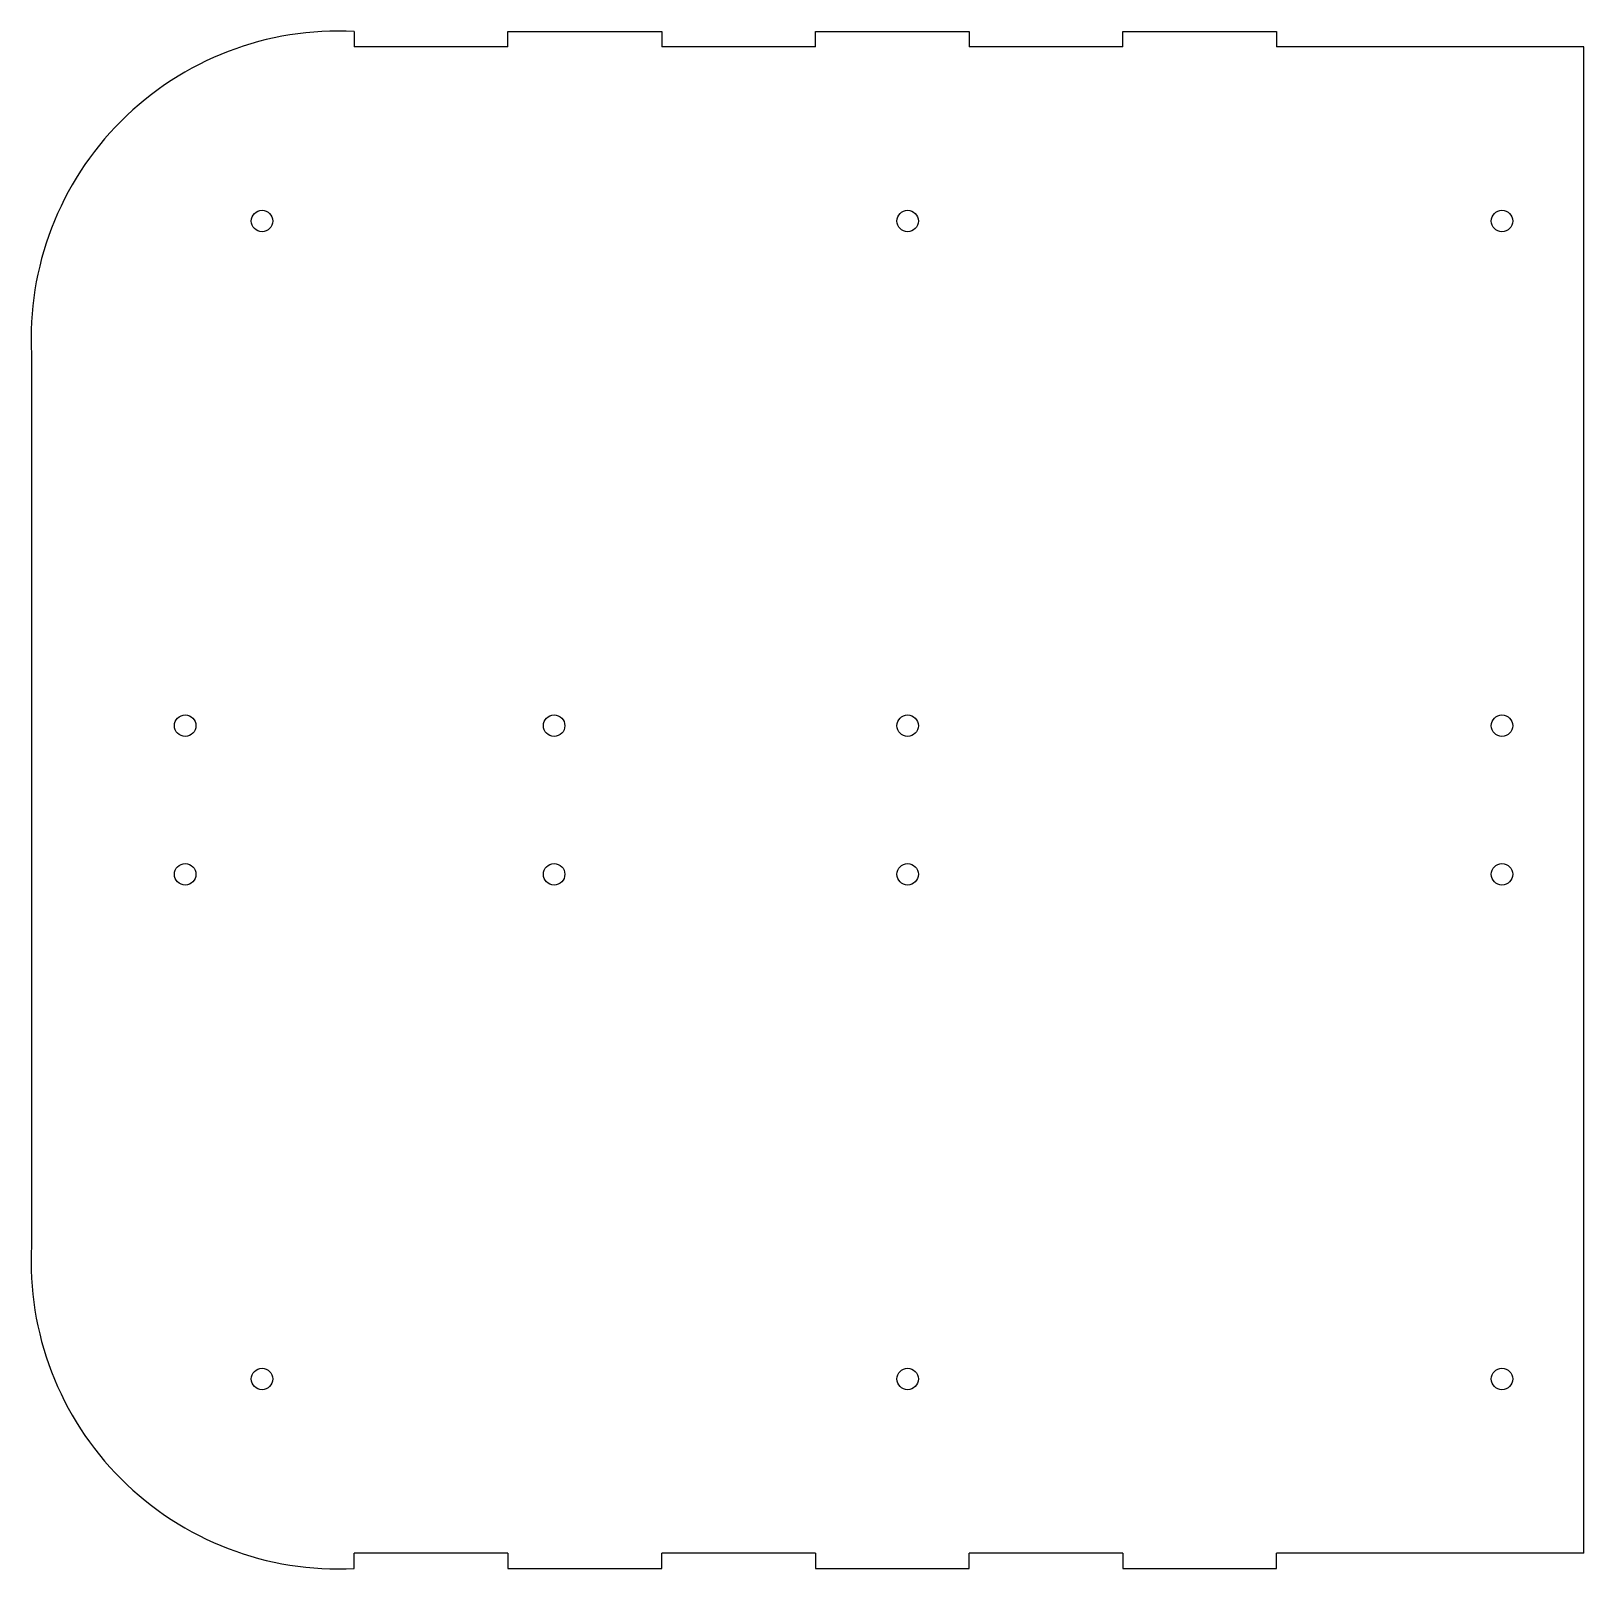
# Model space of a CAD drawing. Header units: millimetres. Extents: x 99 to 402, y 103 to 403.
import ezdxf

# ---------------------------------------------------------------- set-up
doc = ezdxf.new("R2010")
doc.units = ezdxf.units.MM

msp = doc.modelspace()

# ---------------------------------------------------------------- linework, layer by layer
at = {"color": 7, "linetype": 'Continuous', "lineweight": 25}
for p, q in [((162.42, 403.13), (162.42, 400.13)), ((192.42, 400.13), (192.42, 403.13)), ((192.42, 403.13), (222.42, 403.13)), ((222.42, 403.13), (222.42, 400.13)), ((252.42, 400.13), (252.42, 403.13)), ((252.42, 403.13), (282.42, 403.13)), ((282.42, 403.13), (282.42, 400.13)), ((312.42, 400.13), (312.42, 403.13)), ((312.42, 403.13), (342.42, 403.13)), ((342.42, 403.13), (342.42, 400.13)), ((192.42, 400.13), (162.42, 400.13)), ((252.42, 400.13), (222.42, 400.13)), ((312.42, 400.13), (282.42, 400.13)), ((402.42, 400.13), (342.42, 400.13)), ((402.42, 106.13), (402.42, 400.13)), ((99.42, 340.13), (99.42, 166.13)), ((192.42, 106.13), (162.42, 106.13)), ((162.42, 103.13), (162.42, 106.13)), ((192.42, 106.13), (192.42, 103.13)), ((252.42, 106.13), (222.42, 106.13)), ((222.42, 103.13), (222.42, 106.13)), ((252.42, 106.13), (252.42, 103.13)), ((312.42, 106.13), (282.42, 106.13)), ((282.42, 103.13), (282.42, 106.13)), ((312.42, 106.13), (312.42, 103.13)), ((402.42, 106.13), (342.42, 106.13)), ((342.42, 103.13), (342.42, 106.13)), ((192.42, 103.13), (222.42, 103.13)), ((252.42, 103.13), (282.42, 103.13)), ((312.42, 103.13), (342.42, 103.13))]:
    msp.add_line(p, q, dxfattribs=at)
for centre in [(144.42, 366.13), (270.42, 366.13), (386.42, 366.13), (129.42, 267.63), (201.42, 267.63), (270.42, 267.63), (386.42, 267.63), (129.42, 238.63), (201.42, 238.63), (270.42, 238.63), (386.42, 238.63), (144.42, 140.13), (270.42, 140.13), (386.42, 140.13)]:
    msp.add_circle(centre, 2.1, dxfattribs=at)
for centre, start, end in [((159.34, 343.21), 87.0584, 182.9416), ((159.34, 163.05), 177.0584, 272.9416)]:
    msp.add_arc(centre, 60, start, end, dxfattribs=at)

doc.saveas('drawing.dxf')
